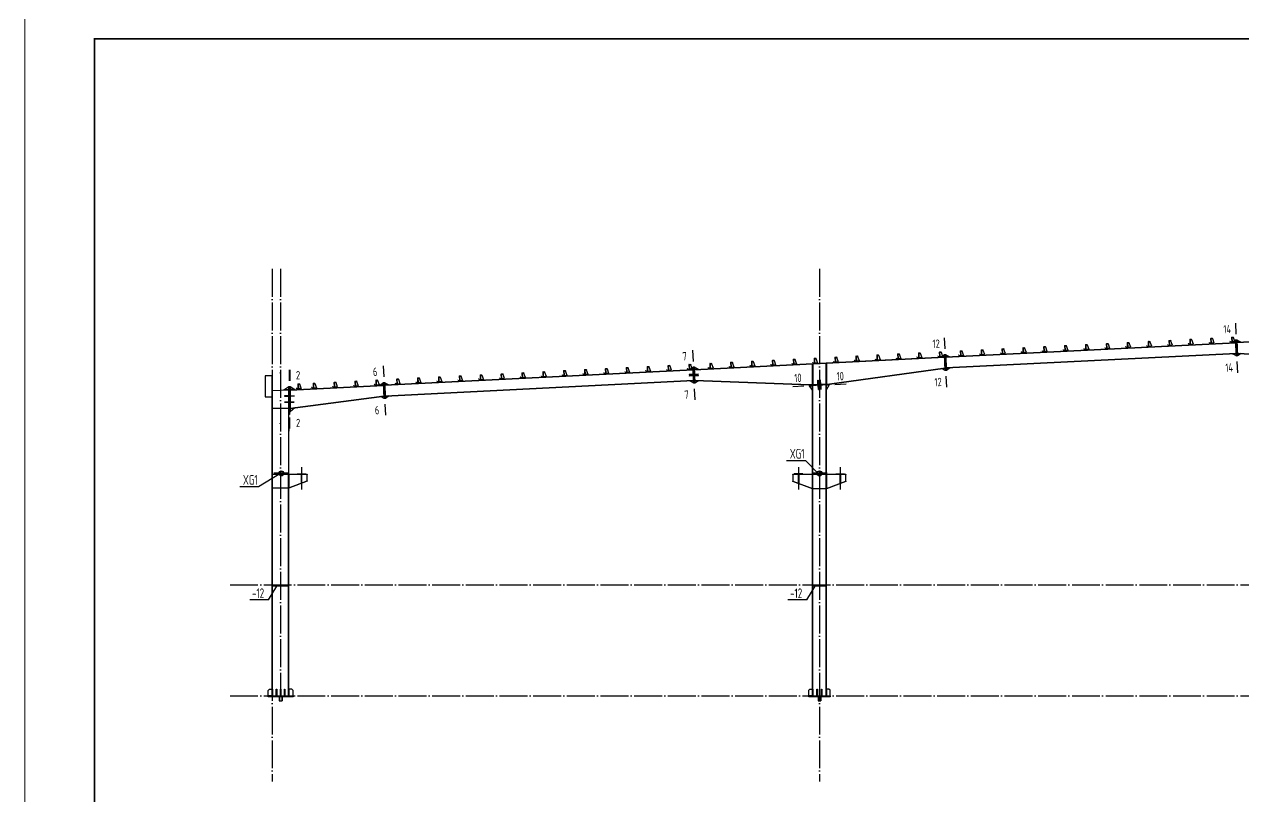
# Model space of a CAD drawing. Extents: x 447413 to 2975780, y -1432727 to 1301644.
# Drawn here: x 2253722 to 2297532, y -1222896 to -1195146 of the extents above; entities that cross this region are included whole.
import ezdxf
from ezdxf.enums import TextEntityAlignment as Align

# ---------------------------------------------------------------- set-up
doc = ezdxf.new("R2010")
doc.units = 0
doc.header["$LTSCALE"] = 1000
doc.header["$MEASUREMENT"] = 0
doc.linetypes.add('ACAD_ISO04W100', pattern=[30.5, 24, -3, 0.5, -3])
doc.linetypes.add('DOTE', pattern=[2.42, 2, -0.2, 0.02, -0.2])
for name, color, linetype in [('10', 7, 'Continuous'), ('116', 1, 'Continuous'), ('14', 2, 'Continuous'), ('DOTE', 1, 'Continuous'), ('TDB_中实线', 7, 'Continuous'), ('TDB_中心线', 1, 'ACAD_ISO04W100'), ('THIN', 7, 'Continuous'), ('XG', 5, 'Continuous'), ('图框', 253, 'Continuous'), ('字符串标注', 253, 'Continuous'), ('柱子', 3, 'Continuous'), ('钢板标注', 253, 'Continuous')]:
    doc.layers.add(name, color=color, linetype=linetype)
doc.layers.add('檩条', color=7, linetype='Continuous', lineweight=18)
doc.styles.add('PkpmHz', font='Pkpmeng', dxfattribs={"width": 0.6, "bigfont": 'hztxt'})
doc.styles.add('TSSD_Label', font='Tssdeng.shx', dxfattribs={"width": 0.7, "bigfont": 'hztxt.shx'})

# ---------------------------------------------------------------- blocks, each defined once
blk = doc.blocks.new('A$C3FEA3028')
at = {"layer": 'DOTE', "linetype": 'DOTE', "ltscale": 2}
blk.add_line((63, 169), (63, 0), dxfattribs=at)
at = {"layer": 'TDB_中实线'}
for p, q in [((5, 154), (-45, 0)), ((55, 154), (5, 154)), ((55, 160), (55, 0)), ((61, 26), (56, 26)), ((61, 0), (-45, 0))]:
    blk.add_line(p, q, dxfattribs=at)
at = {"layer": 'TDB_中实线', "const_width": 3.75}
for points in [[(64, 127), (53, 127)], [(64, 63), (53, 63)]]:
    blk.add_lwpolyline(points, dxfattribs=at)
at = {"layer": 'TDB_中实线'}
blk.add_lwpolyline([(61, 26), (55, 26), (55, 160), (61, 160)], close=True, dxfattribs=at)
at = {"layer": 'TDB_中心线', "ltscale": 20}
for p, q in [((67, 127), (51, 127)), ((67, 63), (51, 63))]:
    blk.add_line(p, q, dxfattribs=at)
at = {"layer": '檩条'}
blk.add_lwpolyline([(3, 164), (61, 164), (61, 0), (116, 0), (128, 23), (124, 25), (113, 4), (64, 4), (64, 169), (0, 169), (-12, 146), (-8, 144), (3, 164)], dxfattribs=at)
blk = doc.blocks.new('A$C6B0021A6')
at = {"layer": '图框', "color": 2, "const_width": 40, "elevation": -84000}
blk.add_lwpolyline([(20, 84120), (118920, 84120), (118920, 20), (20, 20)], close=True, dxfattribs=at)
at = {"layer": '图框', "color": 153, "const_width": 58, "elevation": -84000}
blk.add_lwpolyline([(111420, 1020), (2520, 1020), (2520, 83120), (111420, 83120)], close=True, dxfattribs=at)

msp = doc.modelspace()

# ---------------------------------------------------------------- linework, layer by layer
at = {"layer": '10'}
for p, q in [((2297234.9, -1205882.4), (2297254.9, -1206281.9)), ((2286774.9, -1206405.4), (2286794.9, -1206804.9)), ((2277734.9, -1206857.6), (2277754.9, -1207257.1)), ((2297323.9, -1207661.1), (2297303.9, -1207261.6)), ((2263231.9, -1207553.5), (2263231.9, -1207953.5)), ((2263256.9, -1207553.5), (2263256.9, -1207953.5)), ((2266614.9, -1207414.2), (2266634.9, -1207813.7)), ((2286863.8, -1208183.2), (2286843.8, -1207783.7)), ((2277823.9, -1208636.4), (2277803.9, -1208236.9)), ((2281330.1, -1208156.2), (2281729.8, -1208140.1)), ((2283249, -1208078.8), (2282849.3, -1208094.9)), ((2266703.9, -1209192.9), (2266683.9, -1208793.4)), ((2263231.9, -1209768.5), (2263231.9, -1209368.5)), ((2263256.9, -1209668.5), (2263256.9, -1209268.5))]:
    msp.add_line(p, q, dxfattribs=at)
at = {"layer": '116'}
for p, q in [((2262879.4, -1219304.5), (2262879.4, -1219454.5)), ((2262879.4, -1219454.5), (2262979.4, -1219454.5)), ((2262887.9, -1219304.5), (2262887.9, -1219454.5)), ((2262970.9, -1219304.5), (2262970.9, -1219454.5)), ((2262979.4, -1219304.5), (2262979.4, -1219454.5)), ((2282239.4, -1219304.5), (2282239.4, -1219454.5)), ((2282239.4, -1219454.5), (2282339.4, -1219454.5)), ((2282247.9, -1219304.5), (2282247.9, -1219454.5)), ((2282330.9, -1219304.5), (2282330.9, -1219454.5)), ((2282339.4, -1219304.5), (2282339.4, -1219454.5))]:
    msp.add_line(p, q, dxfattribs=at)
at = {"layer": '14'}
for p, q in [((2297109.6, -1206579.5), (2297244.9, -1206482.6)), ((2297244.9, -1206482.6), (2297264.9, -1206481.6)), ((2297274, -1207062.9), (2297244.9, -1206482.6)), ((2297244.9, -1206482.6), (2297248.4, -1206552.5)), ((2297264.9, -1206481.6), (2297284.9, -1206480.6)), ((2297264.9, -1206481.6), (2297293.9, -1207061.9)), ((2297293.9, -1207061.9), (2297264.9, -1206481.6)), ((2297284.9, -1206480.6), (2297313.9, -1207060.9)), ((2297288.4, -1206550.5), (2297284.9, -1206480.6)), ((2297284.9, -1206480.6), (2297429.2, -1206563.5)), ((2297229.5, -1206573.5), (2297109.6, -1206579.5)), ((2297248.4, -1206552.5), (2297229.5, -1206573.5)), ((2297309.4, -1206569.5), (2297288.4, -1206550.5)), ((2297429.2, -1206563.5), (2297309.4, -1206569.5)), ((2282039.4, -1207345), (2282049.4, -1207344.5)), ((2282039.4, -1208087.5), (2282039.4, -1207345)), ((2282049.4, -1207344.5), (2282049.4, -1208087.1)), ((2282529.4, -1207320.5), (2282539.4, -1207320)), ((2282529.4, -1208067.8), (2282529.4, -1207320.5)), ((2282539.4, -1207320), (2282539.4, -1208067.4)), ((2286654.5, -1207102.3), (2286784.9, -1207005.6)), ((2286769.4, -1207096.5), (2286654.5, -1207102.3)), ((2286788.4, -1207075.5), (2286769.4, -1207096.5)), ((2286784.9, -1207005.6), (2286804.9, -1207004.6)), ((2286813.8, -1207584.9), (2286784.9, -1207005.6)), ((2286784.9, -1207005.6), (2286788.4, -1207075.5)), ((2286804.9, -1207004.6), (2286824.8, -1207003.6)), ((2286804.9, -1207004.6), (2286833.8, -1207583.9)), ((2286833.8, -1207583.9), (2286804.9, -1207004.6)), ((2286824.8, -1207003.6), (2286853.8, -1207582.9)), ((2286828.3, -1207073.5), (2286824.8, -1207003.6)), ((2286824.8, -1207003.6), (2286964.2, -1207086.8)), ((2286849.3, -1207092.5), (2286828.3, -1207073.5)), ((2286964.2, -1207086.8), (2286849.3, -1207092.5)), ((2297129.6, -1206979), (2297249.4, -1206973)), ((2297273.9, -1207061.9), (2297129.6, -1206979)), ((2297249.4, -1206973), (2297270.4, -1206992)), ((2297270.4, -1206992), (2297273.9, -1207061.9)), ((2297293.9, -1207061.9), (2297274, -1207062.9)), ((2297313.9, -1207060.9), (2297293.9, -1207061.9)), ((2297310.4, -1206990), (2297329.3, -1206971)), ((2297313.9, -1207059.9), (2297310.4, -1206990)), ((2297449.2, -1206977), (2297313.9, -1207059.9)), ((2297329.3, -1206971), (2297449.2, -1206977)), ((2277609.6, -1207554.7), (2277744.9, -1207457.9)), ((2277729.5, -1207548.7), (2277609.6, -1207554.7)), ((2277758, -1207719.5), (2277613.2, -1207726.8)), ((2277613.2, -1207726.8), (2277613.7, -1207736.8)), ((2277613.7, -1207736.8), (2277758.5, -1207729.5)), ((2277615.5, -1207772.7), (2277760.3, -1207765.4)), ((2277616, -1207782.7), (2277615.5, -1207772.7)), ((2277760.8, -1207775.4), (2277616, -1207782.7)), ((2277748.4, -1207527.8), (2277729.5, -1207548.7)), ((2277744.9, -1207457.9), (2277764.9, -1207456.9)), ((2277774, -1208038.1), (2277744.9, -1207457.9)), ((2277744.9, -1207457.9), (2277748.4, -1207527.8)), ((2277758.5, -1207729.5), (2277758, -1207719.5)), ((2277760.3, -1207765.4), (2277760.8, -1207775.4)), ((2277764.9, -1207456.9), (2277784.9, -1207455.9)), ((2277764.9, -1207456.9), (2277793.9, -1208037.1)), ((2277793.9, -1208037.1), (2277764.9, -1207456.9)), ((2277788.4, -1207525.8), (2277784.9, -1207455.8)), ((2277784.9, -1207455.8), (2277929.2, -1207538.7)), ((2277784.9, -1207455.9), (2277813.9, -1208036.1)), ((2277809.4, -1207544.7), (2277788.4, -1207525.8)), ((2277798, -1207717.5), (2277942.8, -1207710.3)), ((2277798.5, -1207727.5), (2277798, -1207717.5)), ((2277943.3, -1207720.3), (2277798.5, -1207727.5)), ((2277945.1, -1207756.2), (2277800.3, -1207763.4)), ((2277800.3, -1207763.4), (2277800.8, -1207773.4)), ((2277800.8, -1207773.4), (2277945.6, -1207766.2)), ((2277929.2, -1207538.7), (2277809.4, -1207544.7)), ((2277942.8, -1207710.3), (2277943.3, -1207720.3)), ((2277945.6, -1207766.2), (2277945.1, -1207756.2)), ((2286675.6, -1207513.6), (2286789.5, -1207497.8)), ((2286813.8, -1207584.9), (2286675.6, -1207513.6)), ((2286789.5, -1207497.8), (2286810.4, -1207515)), ((2286810.4, -1207515), (2286813.8, -1207584.9)), ((2286833.8, -1207583.9), (2286813.8, -1207584.9)), ((2286853.8, -1207582.9), (2286833.8, -1207583.9)), ((2286850.3, -1207513), (2286869.3, -1207492)), ((2286853.8, -1207582.9), (2286850.3, -1207513)), ((2286984.1, -1207486.3), (2286853.8, -1207582.9)), ((2286869.3, -1207492), (2286984.1, -1207486.3)), ((2262629.4, -1208304.5), (2263219.4, -1208275)), ((2263044.6, -1208283.7), (2263219.4, -1208160)), ((2263199.4, -1208276), (2263044.6, -1208283.7)), ((2263219.4, -1208255), (2263199.4, -1208276)), ((2263219.4, -1209168.5), (2263219.4, -1208153.5)), ((2263219.4, -1208153.5), (2263244.4, -1208153.5)), ((2263219.4, -1208160), (2263219.4, -1208255)), ((2263219.4, -1208275), (2263219.4, -1208287)), ((2263244.4, -1208153.5), (2263244.4, -1209168.5)), ((2263244.4, -1209068.5), (2263244.4, -1208153.5)), ((2263244.4, -1208153.5), (2263269.4, -1208153.5)), ((2263269.4, -1208153.5), (2263269.4, -1209068.5)), ((2263269.4, -1208252.5), (2263269.4, -1208157.5)), ((2263269.4, -1208157.5), (2263444.2, -1208263.7)), ((2263289.4, -1208271.5), (2263269.4, -1208252.5)), ((2263444.2, -1208263.7), (2263289.4, -1208271.5)), ((2266494.5, -1208111.1), (2266624.9, -1208014.4)), ((2266609.4, -1208105.3), (2266494.5, -1208111.1)), ((2266628.4, -1208084.3), (2266609.4, -1208105.3)), ((2266624.9, -1208014.4), (2266644.9, -1208013.4)), ((2266653.9, -1208594.7), (2266624.9, -1208014.4)), ((2266624.9, -1208014.4), (2266628.4, -1208084.3)), ((2266644.9, -1208013.4), (2266664.8, -1208012.4)), ((2266644.9, -1208013.4), (2266673.9, -1208593.7)), ((2266673.9, -1208593.7), (2266644.9, -1208013.4)), ((2266664.8, -1208012.4), (2266693.9, -1208592.7)), ((2266668.3, -1208082.3), (2266664.8, -1208012.4)), ((2266664.8, -1208012.4), (2266804.2, -1208095.6)), ((2266689.3, -1208101.3), (2266668.3, -1208082.3)), ((2266804.2, -1208095.6), (2266689.3, -1208101.3)), ((2277629.6, -1207954.2), (2277749.4, -1207948.2)), ((2277773.9, -1208037.1), (2277629.6, -1207954.2)), ((2277749.4, -1207948.2), (2277770.4, -1207967.2)), ((2277770.4, -1207967.2), (2277773.9, -1208037.1)), ((2277793.9, -1208037.1), (2277774, -1208038.1)), ((2277813.9, -1208036.1), (2277793.9, -1208037.1)), ((2277810.4, -1207965.2), (2277829.4, -1207946)), ((2277813.9, -1208035.1), (2277810.4, -1207965.2)), ((2277949.3, -1207950.6), (2277813.9, -1208035.1)), ((2277829.4, -1207946), (2277949.3, -1207950.6)), ((2281928, -1208092), (2282647.9, -1208063)), ((2281928.8, -1208112), (2281928, -1208092)), ((2282648.7, -1208083), (2281928.8, -1208112)), ((2281928.8, -1208112), (2282648.7, -1208083)), ((2281929.6, -1208132), (2281928.8, -1208112)), ((2282649.5, -1208103), (2281929.6, -1208132)), ((2281934.5, -1208131.8), (2282019.4, -1208128.4)), ((2282039.4, -1208287.6), (2281934.5, -1208131.8)), ((2282019.4, -1208128.4), (2282039.4, -1208147.6)), ((2282049.4, -1208087.1), (2282039.4, -1208087.5)), ((2282039.4, -1208147.6), (2282039.4, -1208287.6)), ((2282231.8, -1207934.7), (2282241.8, -1207934.3)), ((2282237.6, -1208079.5), (2282231.8, -1207934.7)), ((2282247.6, -1208079.1), (2282237.6, -1208079.5)), ((2282249.2, -1208119.1), (2282239.2, -1208119.5)), ((2282239.2, -1208119.5), (2282245.1, -1208264.4)), ((2282241.8, -1207934.3), (2282247.6, -1208079.1)), ((2282245.1, -1208264.4), (2282255.1, -1208264)), ((2282255.1, -1208264), (2282249.2, -1208119.1)), ((2282332.1, -1207930.6), (2282322.1, -1207931)), ((2282322.1, -1207931), (2282327.9, -1208075.9)), ((2282327.9, -1208075.9), (2282337.9, -1208075.5)), ((2282329.5, -1208115.9), (2282339.5, -1208115.5)), ((2282335.4, -1208260.7), (2282329.5, -1208115.9)), ((2282337.9, -1208075.5), (2282332.1, -1207930.6)), ((2282345.4, -1208260.3), (2282335.4, -1208260.7)), ((2282339.5, -1208115.5), (2282345.4, -1208260.3)), ((2282539.4, -1208067.4), (2282529.4, -1208067.8)), ((2282644.3, -1208103.2), (2282539.4, -1208267.4)), ((2282539.4, -1208127.4), (2282559.4, -1208106.6)), ((2282539.4, -1208267.4), (2282539.4, -1208127.4)), ((2282559.4, -1208106.6), (2282644.3, -1208103.2)), ((2282647.9, -1208063), (2282648.7, -1208083)), ((2282648.7, -1208083), (2282649.5, -1208103)), ((2263219.4, -1208287), (2262629.4, -1208316.5)), ((2262629.4, -1208316.5), (2262629.4, -1208304.5)), ((2263219.4, -1208494.5), (2263074.4, -1208494.5)), ((2263074.4, -1208494.5), (2263074.4, -1208504.5)), ((2263074.4, -1208504.5), (2263219.4, -1208504.5)), ((2263074.4, -1208726.4), (2263074.4, -1208716.4)), ((2263074.4, -1208716.4), (2263219.4, -1208716.4)), ((2263219.4, -1208504.5), (2263219.4, -1208494.5)), ((2263219.4, -1208716.4), (2263219.4, -1208726.4)), ((2263269.4, -1208494.5), (2263414.4, -1208494.5)), ((2263269.4, -1208504.5), (2263269.4, -1208494.5)), ((2263414.4, -1208504.5), (2263269.4, -1208504.5)), ((2263414.4, -1208716.4), (2263269.4, -1208716.4)), ((2263269.4, -1208716.4), (2263269.4, -1208726.4)), ((2263414.4, -1208494.5), (2263414.4, -1208504.5)), ((2263414.4, -1208726.4), (2263414.4, -1208716.4)), ((2266515.5, -1208521.4), (2266629.5, -1208506.4)), ((2266653.9, -1208593.7), (2266515.5, -1208521.4)), ((2266629.5, -1208506.4), (2266650.4, -1208523.8)), ((2266650.4, -1208523.8), (2266653.9, -1208593.7)), ((2266673.9, -1208593.7), (2266653.9, -1208594.7)), ((2266693.9, -1208592.7), (2266673.9, -1208593.7)), ((2266690.3, -1208521.8), (2266709.3, -1208500.8)), ((2266693.8, -1208591.7), (2266690.3, -1208521.8)), ((2266824.2, -1208495.1), (2266693.8, -1208591.7)), ((2266709.3, -1208500.8), (2266824.2, -1208495.1)), ((2262639.4, -1208936.4), (2263219.4, -1208936.4)), ((2262639.4, -1208948.4), (2262639.4, -1208936.4)), ((2263219.4, -1208948.4), (2262639.4, -1208948.4)), ((2263219.4, -1208726.4), (2263074.4, -1208726.4)), ((2263219.4, -1208936.4), (2263219.4, -1208948.4)), ((2263269.4, -1209068.5), (2263244.4, -1209068.5)), ((2263269.4, -1208726.4), (2263414.4, -1208726.4)), ((2263442.9, -1208925.7), (2263269.4, -1209063.5)), ((2263269.4, -1208968.5), (2263289.2, -1208945.9)), ((2263269.4, -1209063.5), (2263269.4, -1208968.5)), ((2263289.2, -1208945.9), (2263442.9, -1208925.7)), ((2263244.4, -1209168.5), (2263219.4, -1209168.5)), ((2262641.4, -1211304.5), (2263217.4, -1211304.5)), ((2262641.4, -1211315.5), (2262641.4, -1211304.5)), ((2263217.4, -1211315.5), (2262641.4, -1211315.5)), ((2263217.4, -1211304.5), (2263217.4, -1211315.5)), ((2263229.4, -1211304.5), (2263879.4, -1211304.5)), ((2263229.4, -1211316.5), (2263229.4, -1211304.5)), ((2263879.4, -1211316.5), (2263229.4, -1211316.5)), ((2263229.4, -1211316.5), (2263229.4, -1211802.5)), ((2263879.4, -1211316.5), (2263229.4, -1211316.5)), ((2263524.4, -1211292.5), (2263834.4, -1211292.5)), ((2263524.4, -1211304.5), (2263524.4, -1211292.5)), ((2263834.4, -1211304.5), (2263524.4, -1211304.5)), ((2263673.9, -1211631.5), (2263673.9, -1211316.5)), ((2263673.9, -1211316.5), (2263684.9, -1211316.5)), ((2263684.9, -1211316.5), (2263684.9, -1211627.3)), ((2263834.4, -1211292.5), (2263834.4, -1211304.5)), ((2263879.4, -1211304.5), (2263879.4, -1211316.5)), ((2263879.4, -1211552.5), (2263879.4, -1211316.5)), ((2281339.4, -1211304.5), (2282039.4, -1211304.5)), ((2281339.4, -1211316.5), (2281339.4, -1211304.5)), ((2282039.4, -1211316.5), (2281339.4, -1211316.5)), ((2281339.4, -1211316.5), (2281339.4, -1211562.5)), ((2282039.4, -1211316.5), (2281339.4, -1211316.5)), ((2281694.4, -1211292.5), (2281384.4, -1211292.5)), ((2281384.4, -1211292.5), (2281384.4, -1211304.5)), ((2281384.4, -1211304.5), (2281694.4, -1211304.5)), ((2281533.9, -1211634.8), (2281533.9, -1211316.5)), ((2281533.9, -1211316.5), (2281544.9, -1211316.5)), ((2281544.9, -1211316.5), (2281544.9, -1211638.8)), ((2281694.4, -1211304.5), (2281694.4, -1211292.5)), ((2282039.4, -1211304.5), (2282039.4, -1211316.5)), ((2282039.4, -1211822.5), (2282039.4, -1211316.5)), ((2282051.4, -1211304.5), (2282527.4, -1211304.5)), ((2282051.4, -1211315.5), (2282051.4, -1211304.5)), ((2282527.4, -1211315.5), (2282051.4, -1211315.5)), ((2282527.4, -1211304.5), (2282527.4, -1211315.5)), ((2282539.4, -1211304.5), (2283239.4, -1211304.5)), ((2282539.4, -1211316.5), (2282539.4, -1211304.5)), ((2283239.4, -1211316.5), (2282539.4, -1211316.5)), ((2282539.4, -1211316.5), (2282539.4, -1211822.5)), ((2283239.4, -1211316.5), (2282539.4, -1211316.5)), ((2282884.4, -1211292.5), (2283194.4, -1211292.5)), ((2282884.4, -1211304.5), (2282884.4, -1211292.5)), ((2283194.4, -1211304.5), (2282884.4, -1211304.5)), ((2283033.9, -1211638.8), (2283033.9, -1211316.5)), ((2283033.9, -1211316.5), (2283044.9, -1211316.5)), ((2283044.9, -1211316.5), (2283044.9, -1211634.8)), ((2283194.4, -1211292.5), (2283194.4, -1211304.5)), ((2283239.4, -1211304.5), (2283239.4, -1211316.5)), ((2283239.4, -1211562.5), (2283239.4, -1211316.5)), ((2263229.4, -1211802.5), (2263879.4, -1211552.5)), ((2263229.4, -1211802.5), (2263879.4, -1211552.5)), ((2263879.4, -1211564.5), (2263229.4, -1211814.5)), ((2263684.9, -1211627.3), (2263673.9, -1211631.5)), ((2263879.4, -1211552.5), (2263879.4, -1211564.5)), ((2281339.4, -1211562.5), (2282039.4, -1211822.5)), ((2281339.4, -1211562.5), (2282039.4, -1211822.5)), ((2281339.4, -1211574.5), (2281339.4, -1211562.5)), ((2282039.4, -1211834.5), (2281339.4, -1211574.5)), ((2281544.9, -1211638.8), (2281533.9, -1211634.8)), ((2282539.4, -1211822.5), (2283239.4, -1211562.5)), ((2282539.4, -1211822.5), (2283239.4, -1211562.5)), ((2283239.4, -1211574.5), (2282539.4, -1211834.5)), ((2283044.9, -1211634.8), (2283033.9, -1211638.8)), ((2283239.4, -1211562.5), (2283239.4, -1211574.5)), ((2262641.4, -1211803.5), (2263217.4, -1211803.5)), ((2262641.4, -1211814.5), (2262641.4, -1211803.5)), ((2263217.4, -1211814.5), (2262641.4, -1211814.5)), ((2263217.4, -1211803.5), (2263217.4, -1211814.5)), ((2263229.4, -1211814.5), (2263229.4, -1211802.5)), ((2282039.4, -1211822.5), (2282039.4, -1211834.5)), ((2282051.4, -1211823.5), (2282527.4, -1211823.5)), ((2282051.4, -1211834.5), (2282051.4, -1211823.5)), ((2282527.4, -1211834.5), (2282051.4, -1211834.5)), ((2282527.4, -1211823.5), (2282527.4, -1211834.5)), ((2282539.4, -1211834.5), (2282539.4, -1211822.5)), ((2262479.4, -1219079.5), (2262529.4, -1219029.5)), ((2262479.4, -1219279.5), (2262479.4, -1219079.5)), ((2262529.4, -1219029.5), (2262629.4, -1219029.5)), ((2262629.4, -1219029.5), (2262629.4, -1219259.5)), ((2262629.4, -1219279.5), (2262629.4, -1219029.5)), ((2262629.4, -1219029.5), (2262639.4, -1219029.5)), ((2262639.4, -1219029.5), (2262639.4, -1219279.5)), ((2262773.4, -1219279.5), (2262773.4, -1219029.5)), ((2262773.4, -1219029.5), (2262789.4, -1219029.5)), ((2262789.4, -1219029.5), (2262789.4, -1219279.5)), ((2262921.4, -1219279.5), (2262921.4, -1219029.5)), ((2262921.4, -1219029.5), (2262937.4, -1219029.5)), ((2262937.4, -1219029.5), (2262937.4, -1219279.5)), ((2263069.4, -1219279.5), (2263069.4, -1219029.5)), ((2263069.4, -1219029.5), (2263085.4, -1219029.5)), ((2263085.4, -1219029.5), (2263085.4, -1219279.5)), ((2263219.4, -1219279.5), (2263219.4, -1219029.5)), ((2263219.4, -1219029.5), (2263229.4, -1219029.5)), ((2263229.4, -1219029.5), (2263229.4, -1219259.5)), ((2263329.4, -1219029.5), (2263229.4, -1219029.5)), ((2263229.4, -1219029.5), (2263229.4, -1219279.5)), ((2263379.4, -1219079.5), (2263329.4, -1219029.5)), ((2263379.4, -1219279.5), (2263379.4, -1219079.5)), ((2281904.4, -1219074.5), (2281949.4, -1219029.5)), ((2281904.4, -1219279.5), (2281904.4, -1219074.5)), ((2281949.4, -1219029.5), (2282039.4, -1219029.5)), ((2282039.4, -1219029.5), (2282039.4, -1219259.5)), ((2282039.4, -1219279.5), (2282039.4, -1219029.5)), ((2282039.4, -1219029.5), (2282049.4, -1219029.5)), ((2282049.4, -1219029.5), (2282049.4, -1219279.5)), ((2282199.4, -1219279.5), (2282199.4, -1219029.5)), ((2282199.4, -1219029.5), (2282215.4, -1219029.5)), ((2282215.4, -1219029.5), (2282215.4, -1219279.5)), ((2282363.4, -1219279.5), (2282363.4, -1219029.5)), ((2282363.4, -1219029.5), (2282379.4, -1219029.5)), ((2282379.4, -1219029.5), (2282379.4, -1219279.5)), ((2282529.4, -1219279.5), (2282529.4, -1219029.5)), ((2282529.4, -1219029.5), (2282539.4, -1219029.5)), ((2282539.4, -1219029.5), (2282539.4, -1219259.5)), ((2282629.4, -1219029.5), (2282539.4, -1219029.5)), ((2282539.4, -1219029.5), (2282539.4, -1219279.5)), ((2282674.4, -1219074.5), (2282629.4, -1219029.5)), ((2282674.4, -1219279.5), (2282674.4, -1219074.5)), ((2262479.4, -1219304.5), (2262479.4, -1219279.5)), ((2262479.4, -1219279.5), (2263379.4, -1219279.5)), ((2262609.4, -1219279.5), (2262479.4, -1219279.5)), ((2263379.4, -1219304.5), (2262479.4, -1219304.5)), ((2262629.4, -1219259.5), (2262609.4, -1219279.5)), ((2262639.4, -1219279.5), (2262629.4, -1219279.5)), ((2262789.4, -1219279.5), (2262773.4, -1219279.5)), ((2262937.4, -1219279.5), (2262921.4, -1219279.5)), ((2263085.4, -1219279.5), (2263069.4, -1219279.5)), ((2263229.4, -1219279.5), (2263219.4, -1219279.5)), ((2263229.4, -1219259.5), (2263249.4, -1219279.5)), ((2263249.4, -1219279.5), (2263379.4, -1219279.5)), ((2263379.4, -1219279.5), (2263379.4, -1219304.5)), ((2281904.4, -1219304.5), (2281904.4, -1219279.5)), ((2281904.4, -1219279.5), (2282674.4, -1219279.5)), ((2282019.4, -1219279.5), (2281904.4, -1219279.5)), ((2282674.4, -1219304.5), (2281904.4, -1219304.5)), ((2282039.4, -1219259.5), (2282019.4, -1219279.5)), ((2282049.4, -1219279.5), (2282039.4, -1219279.5)), ((2282215.4, -1219279.5), (2282199.4, -1219279.5)), ((2282379.4, -1219279.5), (2282363.4, -1219279.5)), ((2282539.4, -1219279.5), (2282529.4, -1219279.5)), ((2282539.4, -1219259.5), (2282559.4, -1219279.5)), ((2282559.4, -1219279.5), (2282674.4, -1219279.5)), ((2282674.4, -1219279.5), (2282674.4, -1219304.5))]:
    msp.add_line(p, q, dxfattribs=at)
at = {"layer": '14', "ltscale": 100}
for p, q in [((2262641.4, -1215279.5), (2263229.4, -1215279.5)), ((2282051.4, -1215279.5), (2282527.4, -1215279.5)), ((2263229.4, -1215329.5), (2262641.4, -1215329.5)), ((2282527.4, -1215329.5), (2282051.4, -1215329.5))]:
    msp.add_line(p, q, dxfattribs=at)
at = {"layer": 'DOTE', "color": 8, "linetype": 'DOTE', "ltscale": 0.5}
for p, q in [((2262629.4, -1203933.3), (2262629.4, -1222357.4)), ((2262929.4, -1203933.3), (2262929.4, -1219279.5)), ((2282289.4, -1203933.3), (2282289.4, -1222357.4)), ((2261115.6, -1215279.5), (2362761.2, -1215279.5)), ((2261115.6, -1219279.5), (2362761.2, -1219279.5))]:
    msp.add_line(p, q, dxfattribs=at)
at = {"layer": 'DOTE'}
for p, q in [((2263679.4, -1211053.4), (2263679.4, -1211864.8)), ((2281539.4, -1211053.4), (2281539.4, -1211864.8)), ((2283039.4, -1211053.4), (2283039.4, -1211864.8))]:
    msp.add_line(p, q, dxfattribs=at)
at = {"layer": 'THIN'}
for p, q in [((2262497.2, -1215827.1), (2262796.4, -1215329.5)), ((2281832.2, -1215827.1), (2282131.4, -1215329.5)), ((2262497.2, -1215827.1), (2261823, -1215827.1)), ((2281832.2, -1215827.1), (2281158, -1215827.1))]:
    msp.add_line(p, q, dxfattribs=at)
at = {"layer": 'XG'}
for p, q in [((2281109.6, -1210814.5), (2281783.8, -1210814.5)), ((2281783.8, -1210814.5), (2282239.4, -1211279.5)), ((2262133.9, -1211753), (2262904.4, -1211279.5)), ((2263229.4, -1211269.5), (2262679.4, -1211269.5)), ((2263229.4, -1211289.5), (2262679.4, -1211289.5)), ((2282564.4, -1211269.5), (2282014.4, -1211269.5)), ((2282564.4, -1211289.5), (2282014.4, -1211289.5)), ((2261459.7, -1211753), (2262133.9, -1211753))]:
    msp.add_line(p, q, dxfattribs=at)
for centre, radius in [((2262954.4, -1211279.5), 90), ((2262954.4, -1211279.5), 80), ((2282289.4, -1211279.5), 90), ((2282289.4, -1211279.5), 80)]:
    msp.add_circle(centre, radius, dxfattribs=at)
at = {"layer": '字符串标注', "const_width": 0.1}
msp.add_lwpolyline([(2262954.4, -1213846.4, 1), (2262954.3, -1213846.4, 1)], format="xyb", close=True, dxfattribs=at)
at = {"layer": '柱子'}
for p, q in [((2297289.4, -1206570.5), (2301289.4, -1206370.5)), ((2297290, -1206582.5), (2301290, -1206382.5)), ((2286829.3, -1207093.5), (2297249.4, -1206572.5)), ((2286829.9, -1207105.5), (2297250, -1206584.5)), ((2286848.7, -1207481), (2297268.8, -1206960)), ((2297308.8, -1206958), (2300938, -1207138.1)), ((2277789.4, -1207545.7), (2282289.4, -1207320.5)), ((2277790, -1207557.7), (2282290, -1207332.5)), ((2282289.4, -1207320.5), (2286789.4, -1207095.5)), ((2282290, -1207332.5), (2286790, -1207107.5)), ((2286849.3, -1207493), (2297269.4, -1206972)), ((2297309.4, -1206970), (2300938.5, -1207150.1)), ((2266669.3, -1208102.3), (2277749.4, -1207547.7)), ((2266669.9, -1208114.3), (2277750, -1207559.7)), ((2282647.9, -1208063), (2286808.8, -1207483)), ((2282648.3, -1208075), (2286809.4, -1207495)), ((2263269.4, -1208272.5), (2266629.4, -1208104.3)), ((2263269.4, -1208284.5), (2266630, -1208116.3)), ((2266688.7, -1208489.8), (2277768.8, -1207935.3)), ((2266689.3, -1208501.8), (2277769.4, -1207947.2)), ((2277808.8, -1207933.2), (2281928, -1208092)), ((2277809.4, -1207945.2), (2281928.5, -1208104.1)), ((2282039.4, -1208127.6), (2282049.4, -1208127.2)), ((2282039.4, -1211304.5), (2282039.4, -1208127.6)), ((2282049.4, -1211304.5), (2282049.4, -1208127.2)), ((2282529.4, -1208107.8), (2282539.4, -1208107.4)), ((2282529.4, -1211304.5), (2282529.4, -1208107.8)), ((2282539.4, -1211304.5), (2282539.4, -1208107.4)), ((2262629.4, -1208316.5), (2262639.4, -1208316)), ((2262629.4, -1211304.5), (2262629.4, -1208316.5)), ((2262639.4, -1211304.5), (2262639.4, -1208316)), ((2263269.4, -1208936.4), (2266648.8, -1208491.8)), ((2263269.4, -1208948.5), (2266649.4, -1208503.8)), ((2263219.4, -1211304.5), (2263219.4, -1209168.5)), ((2263219.4, -1209168.5), (2263229.4, -1209168.5)), ((2263229.4, -1211304.5), (2263229.4, -1209168.5)), ((2262629.4, -1219279.5), (2262629.4, -1211304.5)), ((2262629.4, -1211304.5), (2262641.4, -1211304.5)), ((2262641.4, -1219279.5), (2262641.4, -1211304.5)), ((2262641.4, -1211304.5), (2263217.4, -1211304.5)), ((2263217.4, -1219279.5), (2263217.4, -1211304.5)), ((2263217.4, -1211304.5), (2263229.4, -1211304.5)), ((2263229.4, -1219279.5), (2263229.4, -1211304.5)), ((2282039.4, -1219279.5), (2282039.4, -1211304.5)), ((2282039.4, -1211304.5), (2282051.4, -1211304.5)), ((2282051.4, -1219279.5), (2282051.4, -1211304.5)), ((2282051.4, -1211304.5), (2282527.4, -1211304.5)), ((2282527.4, -1219279.5), (2282527.4, -1211304.5)), ((2282527.4, -1211304.5), (2282539.4, -1211304.5)), ((2282539.4, -1219279.5), (2282539.4, -1211304.5))]:
    msp.add_line(p, q, dxfattribs=at)
msp.add_lwpolyline([(2262379.4, -1208529.5), (2262629.4, -1208529.5), (2262629.4, -1207779.5), (2262379.4, -1207779.5)], close=True, dxfattribs=at)
at = {"layer": '钢板标注', "const_width": 0.1}
msp.add_lwpolyline([(2262954.4, -1209297.9, 1), (2262954.3, -1209297.9, 1)], format="xyb", close=True, dxfattribs=at)

# ---------------------------------------------------------------- block references
msp.add_blockref('A$C6B0021A6', (2253722, -1278780.1, 84000))
at = {"layer": '檩条', "color": 2, "xscale": -1, "rotation": 2.868083558074064}
for p in [(2294921.7, -1206665.2), (2295671.7, -1206627.9), (2296421.7, -1206590.3), (2297171.7, -1206552.7), (2285921.7, -1207115.7), (2286671.7, -1207078.7), (2287421.7, -1207041.2), (2288171.7, -1207003.6), (2288921.7, -1206966), (2289671.7, -1206928.4), (2290421.7, -1206890.9), (2291171.7, -1206853.3), (2291921.7, -1206815.5), (2292671.7, -1206778.1), (2293421.7, -1206740.4), (2294171.7, -1206703), (2276921.6, -1207566), (2277671.6, -1207528.5), (2278421.7, -1207491.5), (2279171.7, -1207454.5), (2279921.7, -1207416.3), (2280671.7, -1207379.3), (2281421.7, -1207341.2), (2282171.7, -1207304.2), (2282921.7, -1207266), (2283671.7, -1207229), (2284421.7, -1207190.9), (2285171.7, -1207153.9), (2268671.6, -1207978.8), (2269421.6, -1207941), (2270171.6, -1207903.7), (2270921.6, -1207866.3), (2271671.6, -1207828.5), (2272421.6, -1207791.2), (2273171.6, -1207754), (2273921.6, -1207716), (2273921.6, -1207716.3), (2274671.6, -1207678.8), (2275421.6, -1207641.2), (2276171.6, -1207603.7), (2263621.7, -1208230.9), (2264171.5, -1208203.7), (2264921.7, -1208166), (2265671.5, -1208128.5), (2266421.6, -1208091.3), (2267171.6, -1208054), (2267921.6, -1208016.2)]:
    msp.add_blockref('A$C3FEA3028', p, dxfattribs=at)

# ---------------------------------------------------------------- texts
at = {"layer": '10', "style": 'PkpmHz', "width": 0.77}
for s, rotation, p in [('14', 2.86298, (2296945.3, -1206097.1)), ('12', 2.8623, (2286485.3, -1206620.1)), ('7', 2.8652, (2277445.3, -1207072.3)), ('14', 2.86298, (2297014.3, -1207476.4)), ('6', 2.86536, (2266325.2, -1207628.9)), ('10', 2.30943, (2281517.8, -1207848.4)), ('10', 2.30943, (2283037, -1207787.1)), ('12', 2.8623, (2286554.2, -1207998.4)), ('7', 2.8652, (2277514.3, -1208451.6)), ('6', 2.86536, (2266394.3, -1209008.2))]:
    msp.add_text(s, height=300, rotation=rotation, dxfattribs=at).set_placement(p, align=Align.MIDDLE_CENTER)
for s, p in [('1', (2262931.9, -1207753.5)), ('2', (2263556.9, -1207753.5)), ('1', (2262931.9, -1209568.5)), ('2', (2263556.9, -1209468.5))]:
    msp.add_text(s, height=300, dxfattribs=at).set_placement(p, align=Align.MIDDLE_CENTER)
at = {"layer": 'THIN', "style": 'TSSD_Label', "width": 0.7}
for p in [(2262118.4, -1215587.4), (2281453.4, -1215587.4)]:
    msp.add_text('-12', height=350, dxfattribs=at).set_placement(p, align=Align.MIDDLE_CENTER)
at = {"layer": 'XG', "style": 'TSSD_Label', "width": 0.7}
for p in [(2281488.4, -1210574.7), (2261838.5, -1211513.3)]:
    msp.add_text('XG1', height=350, dxfattribs=at).set_placement(p, align=Align.MIDDLE_CENTER)

doc.saveas('drawing.dxf')
